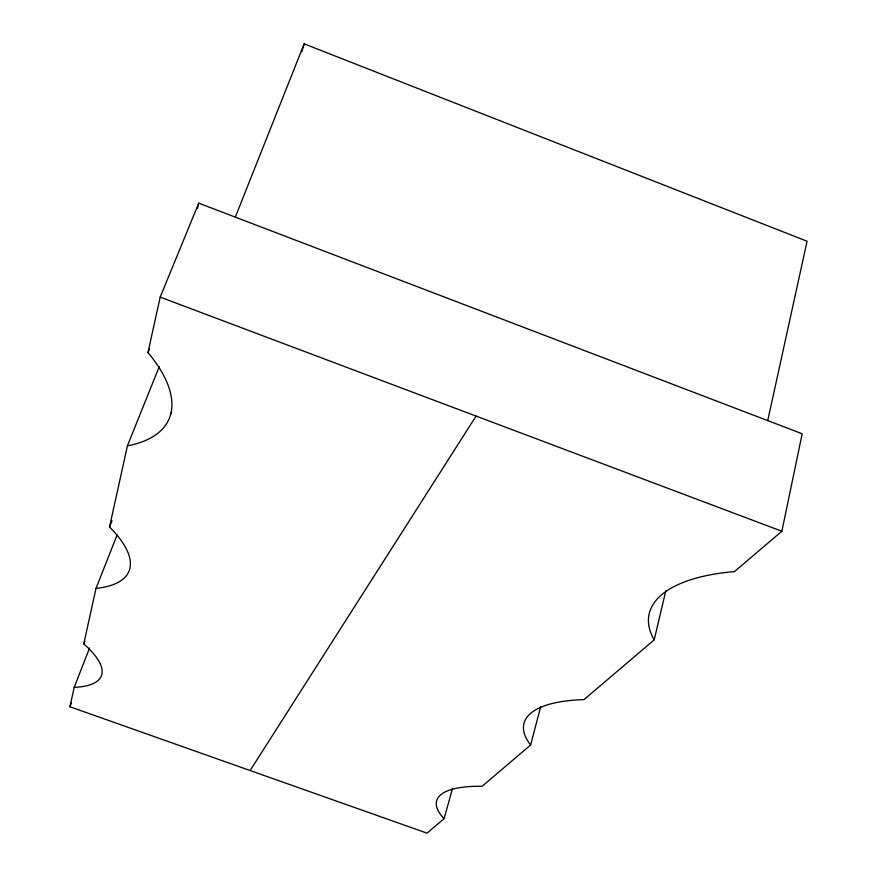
<?xml version="1.0" encoding="UTF-8"?>
<svg xmlns="http://www.w3.org/2000/svg" width="877" height="877" viewBox="0 0 877 877"><rect width="100%" height="100%" fill="white"/><g stroke="black" fill="none" stroke-linecap="round" stroke-linejoin="round"><path stroke-width="1.32" d="M781.867 531.243L802.192 433.775L198.739 203.157L160.184 297.117L147.972 352.554A184.587 78.963 24.4 0 1 127.406 445.856L109.537 526.989A148.323 52.083 22.4 0 1 96.01 588.379L83.775 643.915A124.106 36.889 21.3 0 1 74.205 687.349L69.93 706.763L427.033 833.15L444.08 818.647A119.842 34.992 15.4 0 1 482.12 786.274L530.607 745.022A143.039 48.652 13.9 0 1 583.983 699.616L654.176 639.892A178.261 71.903 11.1 0 1 734.433 571.607L781.867 531.243L160.184 297.117M767.737 420.609L807.07 241.241L304.155 43.85L235.31 217.123M654.176 639.892L665.873 590.561M197.489 208.43L198.739 203.157M530.607 745.022L540.692 706.752M444.08 818.647L452.565 788.412M301.841 51.732L304.155 43.85M74.205 687.349L89.542 648.059M69.93 706.763L71.388 702.992M83.775 643.915L84.773 641.372M96.01 588.379L117.079 535.025M170.664 414.24L171.662 411.697M109.537 526.989L112.026 520.73M127.406 445.856L159.274 366.641M147.972 352.554L149.518 348.75M250.12 770.543L476.068 416.082"/></g></svg>
